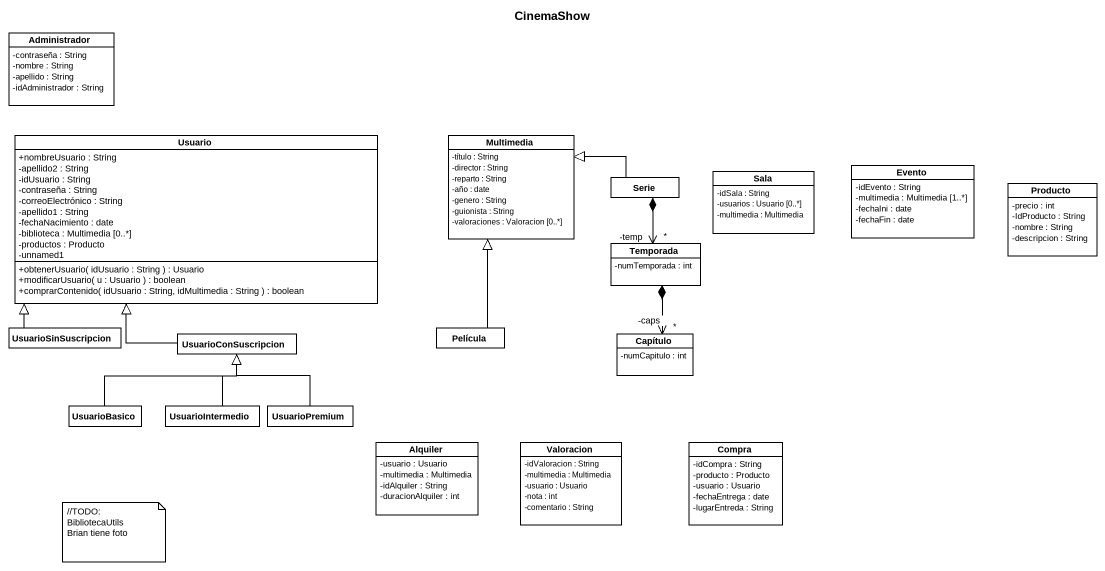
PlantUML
@startuml
title CinemaShow
hide circle
hide empty members
skinparam classAttributeIconSize 0
class Administrador {
  -contraseña : String
  -nombre : String
  -apellido : String
  -idAdministrador : String
}
class Usuario {
  +nombreUsuario : String
  -apellido2 : String
  -idUsuario : String
  -contraseña : String
  -correoElectrónico : String
  -apellido1 : String
  -fechaNacimiento : date
  -biblioteca : Multimedia [0..*]
  -productos : Producto
  -unnamed1
  +obtenerUsuario( idUsuario : String ) : Usuario
  +modificarUsuario( u : Usuario ) : boolean
  +comprarContenido( idUsuario : String, idMultimedia : String ) : boolean
}
class Multimedia {
  -título : String
  -director : String
  -reparto : String
  -año : date
  -genero : String
  -guionista : String
  -valoraciones : Valoracion [0..*]
}
class Serie
class Sala {
  -idSala : String
  -usuarios : Usuario [0..*]
  -multimedia : Multimedia
}
class Evento {
  -idEvento : String
  -multimedia : Multimedia [1..*]
  -fechaIni : date
  -fechaFin : date
}
class Producto {
  -precio : int
  -IdProducto : String
  -nombre : String
  -descripcion : String
}
class Temporada {
  -numTemporada : int
}
class UsuarioSinSuscripcion
class UsuarioConSuscripcion
class Película
class Capítulo {
  -numCapitulo : int
}
class UsuarioBasico
class UsuarioIntermedio
class UsuarioPremium
class Alquiler {
  -usuario : Usuario
  -multimedia : Multimedia
  -idAlquiler : String
  -duracionAlquiler : int
}
class Valoracion {
  -idValoracion : String
  -multimedia : Multimedia
  -usuario : Usuario
  -nota : int
  -comentario : String
}
class Compra {
  -idCompra : String
  -producto : Producto
  -usuario : Usuario
  -fechaEntrega : date
  -lugarEntreda : String
}
Serie -left-|> Multimedia
Serie *--> "*" Temporada : -temp
Temporada *--> "*" Capítulo : -caps
UsuarioSinSuscripcion -up-|> Usuario
UsuarioConSuscripcion -up-|> Usuario
Película -up-|> Multimedia
UsuarioBasico -right-|> UsuarioConSuscripcion
UsuarioIntermedio -up-|> UsuarioConSuscripcion
UsuarioPremium -up-|> UsuarioConSuscripcion
note as N1
  //TODO: BibliotecaUtils
  Brian tiene foto
end note
@enduml
